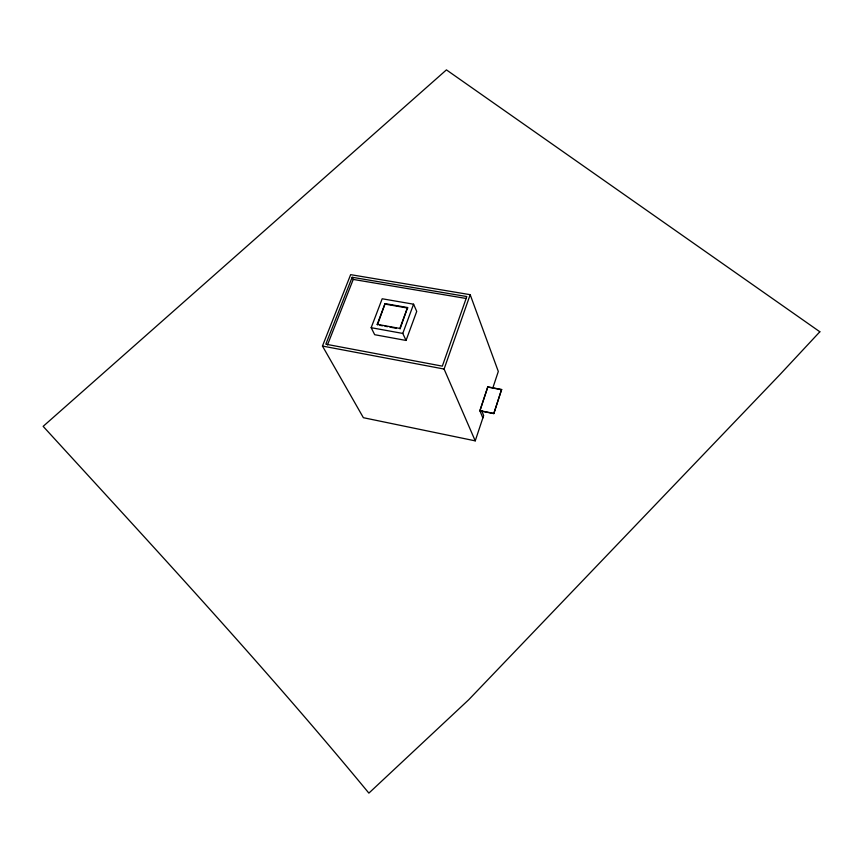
<?xml version="1.0" encoding="UTF-8"?>
<svg xmlns="http://www.w3.org/2000/svg" width="863" height="863" viewBox="0 0 863 863"><rect width="100%" height="100%" fill="white"/><g stroke="black" fill="none" stroke-linecap="round" stroke-linejoin="round"><path stroke-width="1.29" d="M487.811 386.861L479.957 410.864L493.809 413.614L501.597 389.504L487.811 386.861L479.86 410.648L482.859 417.94M493.809 413.614L501.597 389.504M492.816 387.972L498.307 371.457L470.184 294.682L350.648 274.65L322.46 346.052L363.377 417.703L475.233 440.853L483.658 415.535L481.759 410.874M475.233 440.853L444.089 369.051L470.184 294.682M406.052 340.454L416.721 311.403L413.582 304.197L382.18 298.771L371.176 327.692L374.682 334.704L406.052 340.454L402.784 333.431L413.582 304.197M407.563 307.53L399.817 328.425L377.207 324.359L385.06 303.614L407.563 307.53L400.065 328.954M385.06 303.614L377.465 324.876L377.207 324.359M327.465 344.973L353.237 279.418L352.18 277.271L466.807 296.559L442.331 366.139L325.826 344.186L352.18 277.271M353.237 279.418L466.29 298.501M385.308 304.154L407.8 308.069M379.968 325.329L382.482 325.783M384.995 326.236L387.509 326.689M390.011 327.142L396.29 328.274M371.176 327.692L402.784 333.431M322.46 346.052L444.089 369.051M487.908 387.088L501.683 389.731M479.86 410.648L493.722 413.399M819.85 331.78L779.861 374.682L468.695 699.764L368.879 793.119C264.801 666.916 153.517 547.013 43.15 426.354L446.43 69.881L819.85 331.78"/></g></svg>
